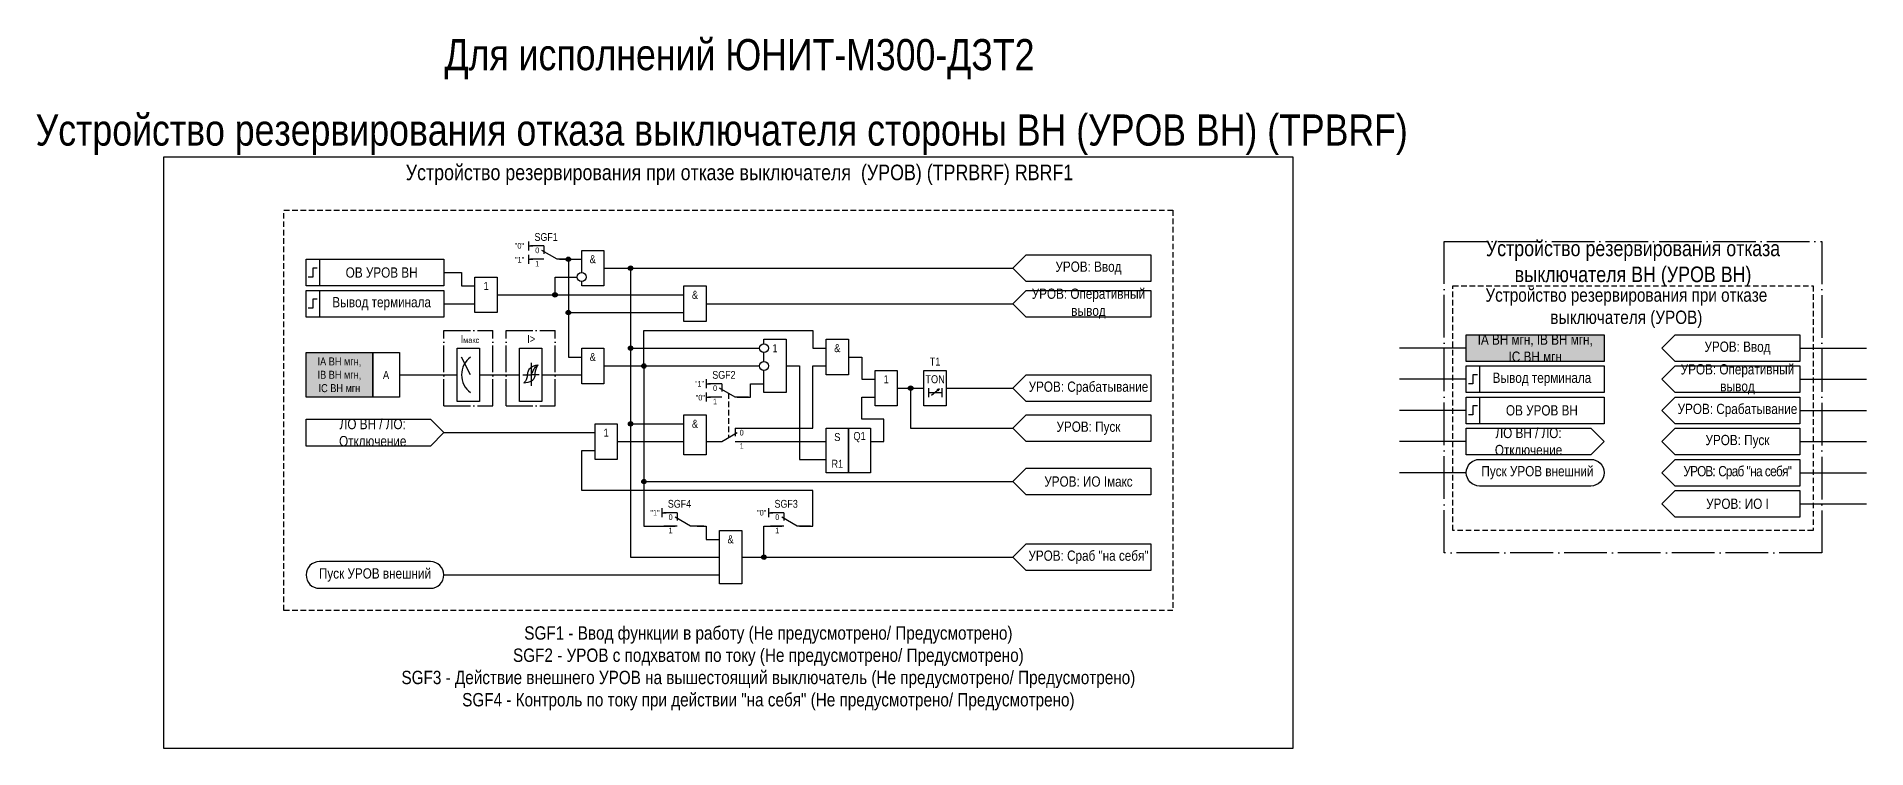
# Model space of a CAD drawing. Header units: millimetres. Extents: x -1926 to 383, y -23 to 381.
# Drawn here: x -1053.6 to -642, y 0 to 160.1 of the extents above; entities that cross this region are included whole.
import ezdxf
from ezdxf.enums import TextEntityAlignment as Align

# ---------------------------------------------------------------- set-up
doc = ezdxf.new("R2010")
doc.units = ezdxf.units.MM
doc.linetypes.add('ACAD_ISO04W100', pattern=[30, 24, -3, 0, -3])
doc.linetypes.add('штриховая2', pattern=[0.375, 0.25, -0.125])
doc.layers.add('TEXT', color=7, linetype='Continuous', lineweight=25)
doc.layers.add('Основная', color=7, linetype='Continuous')
doc.styles.add('1.8_Gost_RD', font='ARIALN.TTF', dxfattribs={"height": 1.8})
doc.styles.add('2.5_Gost_RD', font='ARIALN.TTF', dxfattribs={"height": 2.5})
doc.styles.add('3.5_Gost_RD', font='ARIALN.TTF', dxfattribs={"height": 3.5})
doc.styles.add('Вывод', font='ARIALN.TTF', dxfattribs={"height": 2.5})
doc.styles.add('Компонент', font='ARIALN.TTF', dxfattribs={"height": 3.5})

# ---------------------------------------------------------------- blocks, each defined once
blk = doc.blocks.new('Точка')
at = {"ltscale": 100}
h = blk.add_hatch(color=256, dxfattribs=at)
h.dxf.hatch_style = 1
edge = h.paths.add_edge_path()
edge.add_arc((0, 0), 0.5, 0, 360)
blk.add_circle((0, 0), 0.5, dxfattribs=at)
blk = doc.blocks.new('*U79')
at = {"layer": 'Основная', "color": 0}
blk.add_line((0, 0), (7, 4), dxfattribs=at)
at = {"layer": 'Основная', "ltscale": 0.35}
blk.add_line((6, 6), (6, 2.5), dxfattribs=at)
blk = doc.blocks.new('*U81')
at = {"layer": 'Основная', "color": 0}
for p, q in [((-3, 6), (-9, 6)), ((-3, 0), (-9, 0)), ((9, 0), (3, 0))]:
    blk.add_line(p, q, dxfattribs=at)
at = {"layer": 'Основная', "ltscale": 0.25, "xscale": -1}
blk.add_blockref('*U79', (3, 0), dxfattribs=at)
at = {"layer": 'Основная'}
for tag, height, style, p in [('ОУ', 3.5, 'Компонент', (-2, 10)), ('В1', 2.5, 'Вывод', (-14, 6)), ('В2', 2.5, 'Вывод', (-6, 4)), ('В3', 2.5, 'Вывод', (-6, -2))]:
    blk.add_attdef(tag, text='', height=height, dxfattribs=dict(at, style=style)).set_placement(p, align=Align.MIDDLE_CENTER)
blk = doc.blocks.new('*U70')
at = {"layer": 'Основная', "linetype": 'ACAD_ISO04W100', "ltscale": 0.25}
for p, q in [((0, 0), (11, 0)), ((0, -17), (0, 0)), ((11, -17), (11, 0)), ((0, -17), (11, -17))]:
    blk.add_line(p, q, dxfattribs=at)
at = {"layer": 'Основная', "style": 'Компонент'}
blk.add_attdef('ОУ', text='', height=3.5, dxfattribs=at).set_placement((11, 0), align=Align.MIDDLE_CENTER)
blk = doc.blocks.new('*U90')
at = {"layer": 'Основная', "color": 0}
for p, q in [((-3, 6), (-9, 6)), ((-3, 0), (-9, 0)), ((9, 0), (3, 0))]:
    blk.add_line(p, q, dxfattribs=at)
at = {"layer": 'Основная', "ltscale": 0.25, "xscale": -1}
blk.add_blockref('*U79', (3, 0), dxfattribs=at)
at = {"layer": 'Основная'}
for tag, height, style, p in [('ОУ', 3.5, 'Компонент', (-2, 10)), ('В1', 2.5, 'Вывод', (-13, 6)), ('В2', 2.5, 'Вывод', (-6, 4)), ('В3', 2.5, 'Вывод', (-6, -2))]:
    blk.add_attdef(tag, text='', height=height, dxfattribs=dict(at, style=style)).set_placement(p, align=Align.MIDDLE_CENTER)
blk = doc.blocks.new('*U91')
at = {"layer": 'Основная', "color": 0}
for p, q in [((-9, 0), (-3, 0)), ((3, 6), (9, 6)), ((3, 0), (9, 0))]:
    blk.add_line(p, q, dxfattribs=at)
at = {"layer": 'Основная', "ltscale": 0.25}
blk.add_blockref('*U79', (-3, 0), dxfattribs=at)
at = {"layer": 'Основная'}
for tag, height, style, p in [('ОУ', 3.5, 'Компонент', (2, 10)), ('В2', 2.5, 'Вывод', (6, 4)), ('В1', 2.5, 'Вывод', (13, 6)), ('В3', 2.5, 'Вывод', (6, -2))]:
    blk.add_attdef(tag, text='', height=height, dxfattribs=dict(at, style=style)).set_placement(p, align=Align.MIDDLE_CENTER)

msp = doc.modelspace()

# ---------------------------------------------------------------- hatches: boundary and pattern name
at = {"ltscale": 100, "true_color": 0xef8637}
h = msp.add_hatch(color=30, dxfattribs=at)
h.dxf.hatch_style = 1
h.paths.add_polyline_path([(-732, 93), (-701, 93), (-701, 87), (-732, 87)])
h = msp.add_hatch(color=30, dxfattribs=at)
h.dxf.hatch_style = 1
h.paths.add_polyline_path([(-993, 89), (-978, 89), (-978, 79), (-993, 79)])

# ---------------------------------------------------------------- linework, layer by layer
at = {"ltscale": 100}
for p, q in [((-943, 114), (-943, 112)), ((-943, 113), (-942, 113)), ((-943, 111), (-943, 109)), ((-943, 110), (-942, 110)), ((-940, 110), (-941, 110)), ((-732, 90), (-747, 90)), ((-657, 90), (-642, 90)), ((-903, 83), (-903, 81)), ((-732, 83), (-747, 83)), ((-657, 83), (-642, 83)), ((-903, 82), (-902, 82)), ((-903, 80), (-903, 78)), ((-903, 79), (-902, 79)), ((-732, 76), (-747, 76)), ((-657, 76), (-642, 76)), ((-732, 69), (-747, 69)), ((-657, 69), (-642, 69)), ((-732, 62), (-747, 62)), ((-657, 62), (-642, 62)), ((-913, 54), (-913, 52)), ((-889, 54), (-889, 52)), ((-657, 55), (-642, 55)), ((-913, 53), (-912, 53)), ((-889, 53), (-888, 53))]:
    msp.add_line(p, q, dxfattribs=at)
at = {"color": 7, "ltscale": 100}
for p, q in [((-956, 84), (-958, 88)), ((-944.21, 84), (-942.4, 84)), ((-940.58, 84), (-942.4, 84)), ((-852.29, 79.4), (-850.62, 80.88)), ((-850.62, 80.88), (-851.14, 80.66)), ((-850.62, 80.88), (-850.88, 80.42))]:
    msp.add_line(p, q, dxfattribs=at)
msp.add_line((-942.4, 86.72), (-942.4, 81.52))
at = {"linetype": 'штриховая2', "ltscale": 5}
msp.add_line((-898, 79.86), (-898, 69.86), dxfattribs=at)
at = {"color": 3, "ltscale": 100}
msp.add_lwpolyline([(-1025, 133), (-771, 133), (-771, 0), (-1025, 0)], close=True, dxfattribs=at)
at = {"linetype": 'штриховая2', "ltscale": 5}
for points in [[(-998, 121), (-798, 121), (-798, 31), (-998, 31)], [(-735, 104), (-654, 104), (-654, 49), (-735, 49)]]:
    msp.add_lwpolyline(points, close=True, dxfattribs=at)
at = {"ltscale": 100}
for points in [[(-931, 107), (-931, 112), (-926, 112), (-926, 104), (-931, 104), (-931, 105)], [(-936, 110), (-931, 110)], [(-936, 110), (-934, 110), (-934, 88), (-931, 88)], [(-936, 110), (-934, 110), (-934, 98), (-908, 98)], [(-936, 110), (-934, 110), (-934, 88), (-931, 88)], [(-926, 108), (-834, 108)], [(-926, 108), (-920, 108), (-920, 73), (-908, 73)], [(-926, 108), (-920, 108), (-920, 90), (-891, 90)], [(-926, 108), (-920, 108), (-920, 43), (-900, 43)], [(-962, 107), (-958, 107), (-958, 104), (-955, 104)], [(-950, 102), (-937, 102), (-937, 106), (-932, 106)], [(-962, 100), (-955, 100)], [(-950, 102), (-908, 102)], [(-903, 100), (-834, 100)], [(-926, 86), (-917, 86), (-917, 94), (-879, 94), (-879, 90), (-876, 90)], [(-890, 91), (-890, 92), (-885, 92), (-885, 80), (-890, 80), (-890, 85)], [(-890, 87), (-890, 89)], [(-871, 88), (-868, 88), (-868, 83), (-865, 83)], [(-972, 84), (-959, 84)], [(-954, 84), (-945, 84)], [(-940, 84), (-931, 84)], [(-926, 86), (-891, 86)], [(-926, 86), (-917, 86), (-917, 60), (-834, 60)], [(-926, 86), (-917, 86), (-917, 50), (-910, 50)], [(-896, 72), (-879, 72), (-879, 86), (-876, 86)], [(-885, 86), (-882, 86), (-882, 65), (-876, 65)], [(-896, 79), (-893, 79), (-893, 82), (-890, 82)], [(-866, 69), (-863, 69), (-863, 74), (-868, 74), (-868, 79), (-865, 79)], [(-860, 81), (-854, 81)], [(-860, 81), (-857, 81), (-857, 72), (-834, 72)], [(-853, 81), (-853, 79)], [(-853, 80), (-850, 80)], [(-850, 81), (-850, 79)], [(-849, 81), (-834, 81)], [(-908, 66), (-908, 75), (-903, 75), (-903, 66), (-908, 66), (-908, 67)], [(-993, 74), (-965, 74), (-962, 71), (-965, 68), (-993, 68), (-993, 74)], [(-962, 71), (-928, 71)], [(-732, 72), (-704, 72), (-701, 69), (-704, 66), (-732, 66), (-732, 72)], [(-882, 50), (-879, 50), (-879, 58), (-931, 58), (-931, 67), (-928, 67)], [(-923, 69), (-908, 69)], [(-903, 69), (-900, 69)], [(-896, 69), (-876, 69)], [(-905, 50), (-903, 50), (-903, 47), (-900, 47)], [(-895, 43), (-890, 43), (-890, 50), (-886, 50)], [(-900, 47), (-900, 49), (-895, 49), (-895, 37), (-900, 37), (-900, 47)], [(-895, 43), (-834, 43)], [(-962, 39), (-900, 39)]]:
    msp.add_lwpolyline(points, dxfattribs=at)
at = {"color": 251, "linetype": 'ACAD_ISO04W100', "lineweight": 30, "ltscale": 0.4, "true_color": 0x58595b}
msp.add_lwpolyline([(-737, 114), (-652, 114), (-652, 44), (-737, 44)], close=True, dxfattribs=at)
at = {"ltscale": 100}
for points in [[(-993, 110), (-990, 110), (-990, 104), (-993, 104)], [(-993, 110), (-962, 110), (-962, 104), (-993, 104)], [(-803, 111), (-803, 105), (-831, 105), (-834, 108), (-831, 111)], [(-993, 103), (-962, 103), (-962, 97), (-993, 97)], [(-993, 103), (-990, 103), (-990, 97), (-993, 97)], [(-955, 106), (-950, 106), (-950, 98), (-955, 98)], [(-908, 104), (-903, 104), (-903, 96), (-908, 96)], [(-803, 103), (-803, 97), (-831, 97), (-834, 100), (-831, 103)], [(-876, 92), (-871, 92), (-871, 84), (-876, 84)], [(-732, 93), (-701, 93), (-701, 87), (-732, 87)], [(-685, 93), (-657, 93), (-657, 87), (-685, 87), (-688, 90)], [(-993, 89), (-978, 89), (-978, 79), (-993, 79)], [(-978, 89), (-972, 89), (-972, 79), (-978, 79)], [(-959, 90), (-954, 90), (-954, 78), (-959, 78)], [(-945, 90), (-940, 90), (-940, 78), (-945, 78)], [(-931, 90), (-926, 90), (-926, 82), (-931, 82)], [(-865, 85), (-860, 85), (-860, 77), (-865, 77)], [(-854, 85), (-849, 85), (-849, 77), (-854, 77)], [(-831, 84), (-803, 84), (-803, 78), (-831, 78), (-834, 81)], [(-732, 86), (-729, 86), (-729, 80), (-732, 80)], [(-732, 86), (-701, 86), (-701, 80), (-732, 80)], [(-685, 86), (-657, 86), (-657, 80), (-685, 80), (-688, 83)], [(-732, 79), (-701, 79), (-701, 73), (-732, 73)], [(-732, 79), (-729, 79), (-729, 73), (-732, 73)], [(-685, 79), (-657, 79), (-657, 73), (-685, 73), (-688, 76)], [(-831, 75), (-803, 75), (-803, 69), (-831, 69), (-834, 72)], [(-928, 73), (-923, 73), (-923, 65), (-928, 65)], [(-876, 72), (-871, 72), (-871, 62), (-876, 62)], [(-871, 72), (-866, 72), (-866, 62), (-871, 62)], [(-685, 72), (-657, 72), (-657, 66), (-685, 66), (-688, 69)], [(-831, 63), (-803, 63), (-803, 57), (-831, 57), (-834, 60)], [(-685, 65), (-657, 65), (-657, 59), (-685, 59), (-688, 62)], [(-685, 58), (-657, 58), (-657, 52), (-685, 52), (-688, 55)], [(-831, 46), (-803, 46), (-803, 40), (-831, 40), (-834, 43)]]:
    msp.add_lwpolyline(points, close=True, dxfattribs=at)
at = {"lineweight": 30, "ltscale": 100}
for points in [[(-990.5, 108), (-991.5, 108), (-991.5, 106), (-992.5, 106)], [(-990.5, 101), (-991.5, 101), (-991.5, 99), (-992.5, 99)], [(-729.5, 84), (-730.5, 84), (-730.5, 82), (-731.5, 82)], [(-729.5, 77), (-730.5, 77), (-730.5, 75), (-731.5, 75)]]:
    msp.add_lwpolyline(points, dxfattribs=at)
at = {"ltscale": 100}
for points in [[(-729, 59, -1), (-729, 65), (-704, 65, -1), (-704, 59)], [(-990, 36), (-965, 36, 1), (-965, 42), (-990, 42, 1)]]:
    msp.add_lwpolyline(points, format="xyb", close=True, dxfattribs=at)
for centre in [(-931, 106), (-890, 86)]:
    msp.add_circle(centre, 1)
msp.add_circle((-890, 90), 1, dxfattribs=at)
at = {"color": 7, "ltscale": 100}
msp.add_arc((-953, 84), 5, 126.8699, 233.1301, dxfattribs=at)
for points in [[(-943.2, 83.92), (-943.4, 83.13), (-944, 82.12)], [(-941.52, 83.92), (-941.75, 83.13), (-942.24, 82.67), (-944, 82.12)], [(-943.2, 83.92), (-943.05, 84.71), (-942.56, 85.54), (-940.8, 86.26)], [(-942.4, 84), (-942, 84.72), (-941.53, 85.6), (-940.8, 86.26)], [(-941.52, 83.92), (-941.4, 84.71), (-941.19, 85.54), (-940.8, 86.26)]]:
    msp.add_spline(points, degree=3)

# ---------------------------------------------------------------- block references
at = {"ltscale": 100}
for p in [(-934, 110), (-920, 108), (-937, 102), (-934, 98), (-920, 90), (-917, 86), (-857, 81), (-920, 73), (-917, 60), (-890, 43)]:
    msp.add_blockref('Точка', p, dxfattribs=at)
at = {"layer": 'Основная', "ltscale": 0.25, "xscale": 0.5, "yscale": 0.5, "zscale": 0.5}
for name, p, values in [('*U81', (-938, 110), {'ОУ': 'SGF1', 'В1': '"0"', 'В2': '0', 'В3': '1'}), ('*U90', (-898, 79), {'ОУ': 'SGF2', 'В1': '"1"', 'В2': '0', 'В3': '1'}), ('*U90', (-908, 50), {'ОУ': 'SGF4', 'В1': '"1"', 'В2': '0', 'В3': '1'}), ('*U90', (-884, 50), {'ОУ': 'SGF3', 'В1': '"0"', 'В2': '0', 'В3': '1'})]:
    msp.add_blockref(name, p, dxfattribs=at).add_auto_attribs(values)
at = {"layer": 'Основная', "ltscale": 0.25}
for p in [(-962, 94), (-948, 94)]:
    msp.add_blockref('*U70', p, dxfattribs=at)
ref = msp.add_blockref('*U91', (-898, 69), dxfattribs=dict(at, xscale=0.5, yscale=0.5, zscale=0.5))
ref.add_attrib('В2', '0', dxfattribs={"height": 1.25, "style": 'Вывод'}).set_placement((-895, 71), align=Align.MIDDLE_CENTER)
ref.add_attrib('В3', '1', dxfattribs={"height": 1.25, "style": 'Вывод'}).set_placement((-895, 68), align=Align.MIDDLE_CENTER)

# ---------------------------------------------------------------- texts
at = {"color": 30, "ltscale": 100, "attachment_point": 5, "style": '3.5_Gost_RD'}
for s, insert, char_height, width in [('{\\C4;Для исполнений ЮНИТ-М300-ДЗТ2}', (-895.5, 155), 7, 254.6227), ('{\\C3;Устройство резервирования отказа выключателя стороны ВН (УРОВ ВН) (TPBRF)}', (-899.5, 138), 7, 333), ('Устройство резервирования при отказе выключателя  (УРОВ) (TPRBRF) {\\C6;RBRF1}', (-895.5, 129), 3.5, 215), ('SGF1 - Ввод функции в работу (Не предусмотрено/ Предусмотрено)\\PSGF2 - УРОВ с подхватом по току (Не предусмотрено/ Предусмотрено)\\PSGF3 - Действие внешнего УРОВ на вышестоящий выключатель (Не предусмотрено/ Предусмотрено)\\PSGF4 - Контроль по току при действии "на себя" (Не предусмотрено/ Предусмотрено)', (-889, 18), 3, 210)]:
    msp.add_mtext(s, dxfattribs=dict(at, insert=insert, char_height=char_height, width=width))
at = {"color": 30, "ltscale": 100, "true_color": 0xef8637, "attachment_point": 5, "style": '3.5_Gost_RD'}
for s, insert, char_height, width in [('Устройство резервирования отказа выключателя ВН (УРОВ ВН)', (-694.5, 109), 3.5, 85), ('Устройство резервирования при отказе выключателя (УРОВ)', (-696, 99), 3, 81)]:
    msp.add_mtext(s, dxfattribs=dict(at, insert=insert, char_height=char_height, width=width))
at = {"ltscale": 100, "char_height": 1.25, "attachment_point": 1, "style": '3.5_Gost_RD'}
for s, insert in [('"1"', (-946, 110.5)), ('\\pi0.1597;"0"', (-905.5, 79.5))]:
    msp.add_mtext_dynamic_manual_height_columns(s, width=2, gutter_width=17.5, heights=[0], dxfattribs=dict(at, insert=insert))
at = {"ltscale": 100, "attachment_point": 5}
for s, insert, char_height, width, style in [('&', (-928.5, 110), 1.8, 5, '2.5_Gost_RD'), ('1', (-952.5, 104), 1.8, 5, '2.5_Gost_RD'), ('&', (-905.5, 102), 1.8, 5, '2.5_Gost_RD'), ('1', (-887.5, 90), 1.8, 5, '2.5_Gost_RD'), ('&', (-873.5, 90), 1.8, 5, '2.5_Gost_RD'), ('УРОВ: Ввод', (-671, 90), 2.3, 28, '2.5_Gost_RD'), ('{\\C7;IA ВН мгн, \\PIВ ВН мгн, \\PIС ВН мгн}', (-985.5, 84), 1.8, 15, '1.8_Gost_RD'), ('&', (-928.5, 88), 1.8, 5, '2.5_Gost_RD'), ('T1', (-851.5, 87), 1.8, 5, '2.5_Gost_RD'), ('УРОВ: Оперативный вывод', (-671, 83), 2.3, 28, '2.5_Gost_RD'), ('А', (-975, 84), 1.8, 6, '1.8_Gost_RD'), ('1', (-862.5, 83), 1.8, 5, '2.5_Gost_RD'), ('TON', (-851.5, 83), 1.8, 5, '2.5_Gost_RD'), ('1', (-925.5, 71), 1.8, 5, '2.5_Gost_RD'), ('&', (-905.5, 73), 1.8, 5, '2.5_Gost_RD'), ('S', (-873.5, 70), 1.8, 5, '2.5_Gost_RD'), ('Q1', (-868.5, 70), 1.8, 5, '2.5_Gost_RD'), ('R1', (-873.5, 64), 1.8, 5, '2.5_Gost_RD'), ('&', (-897.5, 47), 1.8, 5, '2.5_Gost_RD')]:
    msp.add_mtext(s, dxfattribs=dict(at, insert=insert, char_height=char_height, width=width, style=style))
at = {"color": 7, "ltscale": 100, "char_height": 1.8, "attachment_point": 1, "style": '1.8_Gost_RD'}
for s, insert in [('\\pi2.7859;I{\\H0.66667x;макс}', (-961, 93)), ('\\pi4.7676;I>', (-948, 93))]:
    msp.add_mtext_dynamic_manual_height_columns(s, width=11, gutter_width=17.5, heights=[0], dxfattribs=dict(at, insert=insert))
at = {"color": 0, "ltscale": 100, "char_height": 2.3, "attachment_point": 5, "style": '2.5_Gost_RD'}
for s, insert, width in [('{\\C256;IA ВН мгн, IB ВН мгн, IC ВН мгн}', (-716.5, 90), 25.9291), ('{\\C256;УРОВ: Срабатывание}', (-671, 76), 28), ('{\\C256;УРОВ: Пуск}', (-671, 69), 28), ('{\\T0.9;\\C256;УРОВ: Сраб "на себя"}', (-671, 62), 28)]:
    msp.add_mtext(s, dxfattribs=dict(at, insert=insert, width=width))
at = {"layer": 'TEXT', "ltscale": 100, "char_height": 2.3, "attachment_point": 5, "style": '2.5_Gost_RD'}
for s, insert, width in [('ОВ УРОВ ВН', (-976, 107), 28), ('УРОВ: Ввод', (-817, 108), 28), ('УРОВ: Оперативный вывод', (-817, 100), 28), ('Вывод терминала', (-976, 100), 28), ('УРОВ: Срабатывание', (-817, 81), 28), ('ЛО ВН / ЛО: Отключение', (-978, 71), 28), ('{\\C256;УРОВ: Пуск}', (-817, 72), 28), ('ЛО ВН / ЛО: Отключение', (-718, 69), 28), ('{\\C256;УРОВ: ИО Iмакс}', (-817, 60), 28), ('УРОВ: Сраб "на себя"', (-817, 43), 28), ('Пуск УРОВ внешний', (-977.5, 39), 31)]:
    msp.add_mtext(s, dxfattribs=dict(at, insert=insert, width=width))
at = {"layer": 'TEXT', "color": 0, "ltscale": 100, "char_height": 2.3, "attachment_point": 5, "style": '2.5_Gost_RD'}
for s, insert, width in [('{\\C256;Вывод терминала}', (-715, 83), 28), ('{\\C256;ОВ УРОВ ВН}', (-715, 76), 28), ('{\\C256;Пуск УРОВ внешний}', (-716, 62), 31), ('{\\C256;УРОВ: ИО I}', (-671, 55), 28)]:
    msp.add_mtext(s, dxfattribs=dict(at, insert=insert, width=width))

doc.saveas('drawing.dxf')
